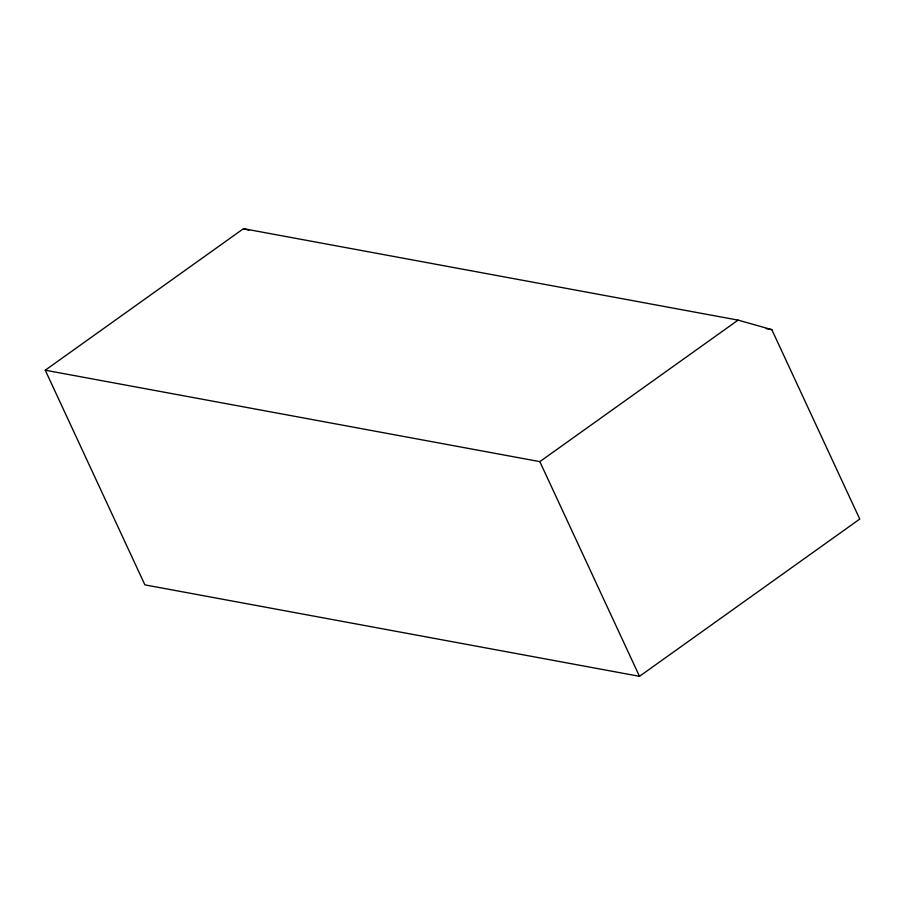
<?xml version="1.0" encoding="UTF-8"?>
<svg xmlns="http://www.w3.org/2000/svg" width="905" height="905" viewBox="0 0 905 905"><rect width="100%" height="100%" fill="white"/><g stroke="black" fill="none" stroke-linecap="round" stroke-linejoin="round"><path stroke-width="1.36" d="M45.25 370.202L243.49 228.682L738.073 320.121L771.818 329.646L859.75 519.074L639.484 676.318L144.902 584.879L45.25 370.202L539.832 461.629L738.073 320.121M766.264 328.628L771.818 329.646M243.49 228.682L248.898 230.209M539.832 461.629L639.484 676.318"/></g></svg>
